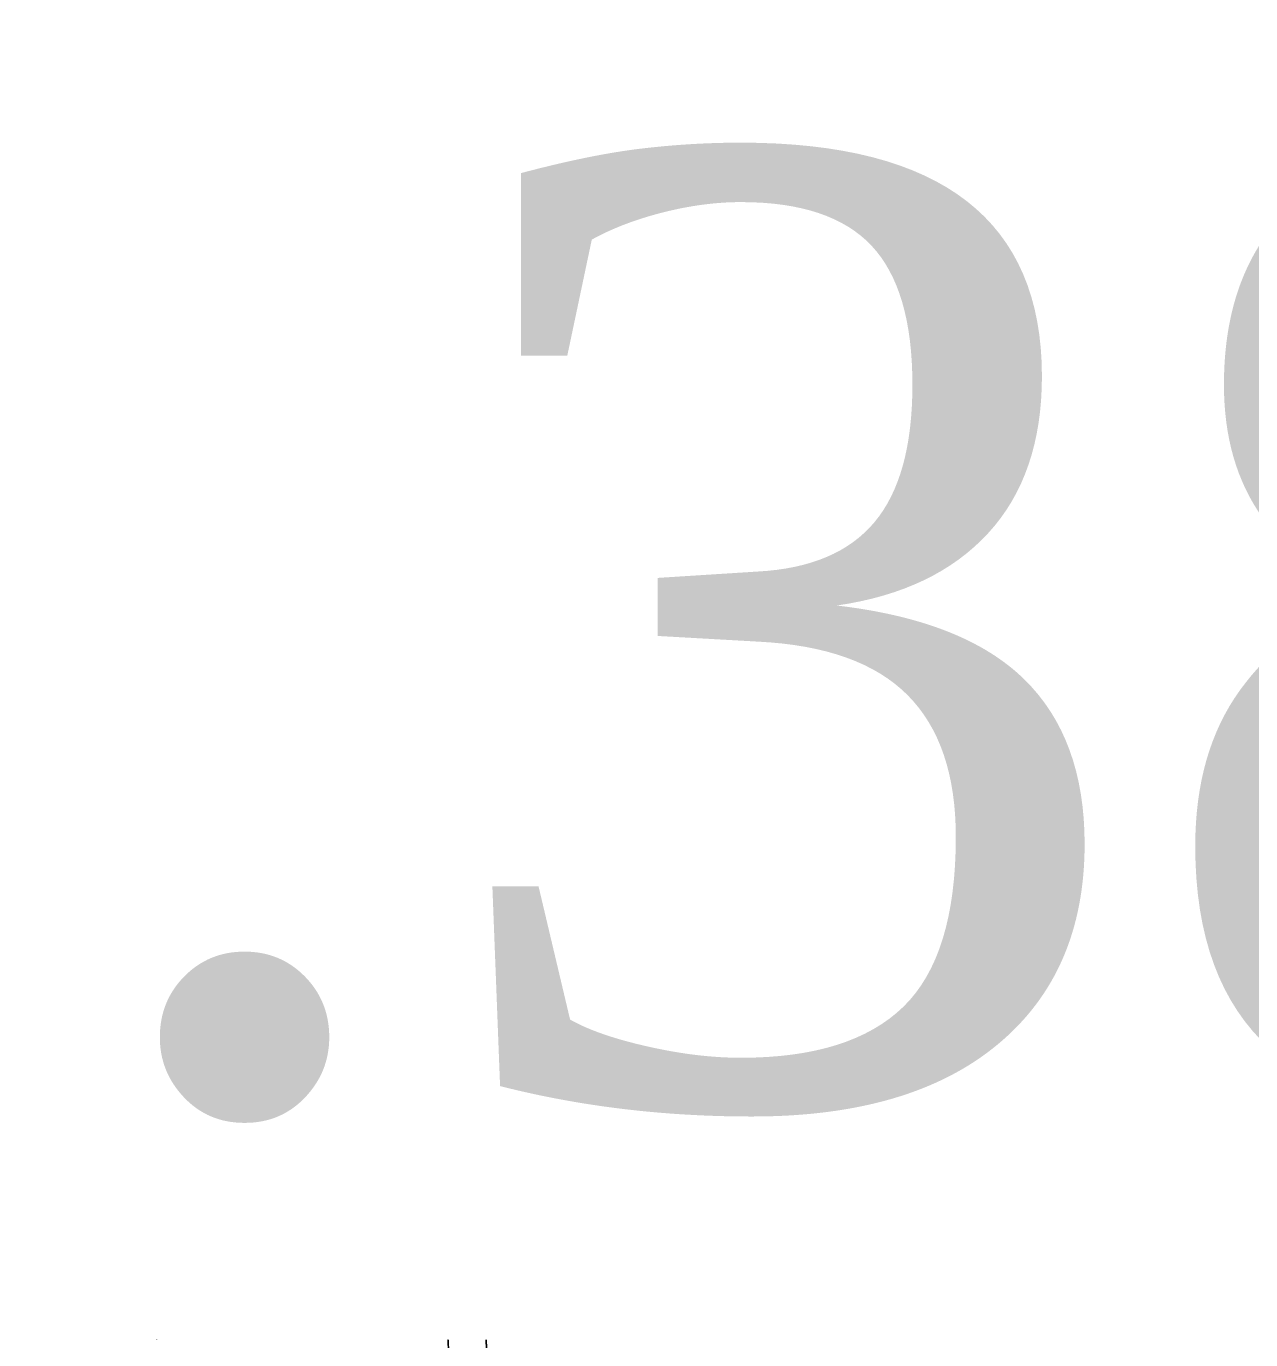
# Model space of a CAD drawing. Header units: millimetres. Extents: x 860 to 1444, y -43 to 267.
# Drawn here: x 1326.6684 to 1326.8619, y 259.8305 to 260.0381 of the extents above; entities that cross this region are included whole.
import ezdxf

# ---------------------------------------------------------------- set-up
doc = ezdxf.new("R2010")
doc.units = ezdxf.units.MM
doc.header["$MEASUREMENT"] = 0
doc.layers.add('furniture', color=251, linetype='Continuous', lineweight=5)
doc.layers.add('Furnitures', color=251, linetype='Continuous', lineweight=5)
doc.styles.add('Ari CENTER', font='times.ttf', dxfattribs={"height": 0.15})
doc.dimstyles.new('Ari New', dxfattribs={"dimtxt": 0.15, "dimasz": 0.1, "dimexe": 0.05, "dimexo": 0.25, "dimgap": 0.05, "dimtad": 0, "dimtoh": 1, "dimzin": 0, "dimdsep": 46, "dimtxsty": 'Ari CENTER', "dimblk": 'OBLIQUE', "dimcen": 0.09, "dimclrd": 251, "dimclre": 251, "dimclrt": 12, "dimadec": 0, "dimazin": 0, "dimtfac": 1, "dimtofl": 0, "dimtmove": 0, "dimatfit": 3, "dimldrblk": 'NONE', "dimfxl": 0, "dimtolj": 1, "dimtzin": 0, "dimarcsym": 0})

# ---------------------------------------------------------------- blocks, each defined once
blk = doc.blocks.new('nest 3')
at = {"layer": 'Furnitures', "color": 252, "true_color": 0x939598}
for p, q in [((-20.597, 34.272), (-20.597, 34.425)), ((-20.597, 34.12), (-20.597, 34.272)), ((-20.597, 33.968), (-20.597, 34.12)), ((-20.597, 33.816), (-20.597, 33.968)), ((-20.597, 33.664), (-20.597, 33.816)), ((-20.597, 33.512), (-20.597, 33.664)), ((-20.597, 33.36), (-20.597, 33.512)), ((-20.597, 33.208), (-20.597, 33.36)), ((-20.597, 33.056), (-20.597, 33.208)), ((-20.597, 32.903), (-20.597, 33.056)), ((-20.597, 32.751), (-20.597, 32.903)), ((-20.597, 32.599), (-20.597, 32.751)), ((-20.597, 32.447), (-20.597, 32.599)), ((-20.597, 32.295), (-20.597, 32.447)), ((-20.596, 32.143), (-20.597, 32.295)), ((-20.596, 31.991), (-20.596, 32.143)), ((-20.595, 31.839), (-20.596, 31.991)), ((-20.595, 31.687), (-20.595, 31.839)), ((-20.594, 31.534), (-20.595, 31.687)), ((-20.593, 31.382), (-20.594, 31.534)), ((-20.593, 31.23), (-20.593, 31.382)), ((-20.592, 31.078), (-20.593, 31.23)), ((-20.591, 30.926), (-20.592, 31.078)), ((-20.591, 30.774), (-20.591, 30.926)), ((-20.59, 30.622), (-20.591, 30.774)), ((-20.589, 30.47), (-20.59, 30.622)), ((-20.589, 30.318), (-20.589, 30.47)), ((-20.588, 30.166), (-20.589, 30.318)), ((-20.587, 30.013), (-20.588, 30.166)), ((-7.56, 25.02), (-7.503, 30.2)), ((-20.587, 29.861), (-20.587, 30.013)), ((-20.586, 29.709), (-20.587, 29.861)), ((-20.585, 29.557), (-20.586, 29.709)), ((-20.583, 29.405), (-20.585, 29.557)), ((-20.582, 29.253), (-20.583, 29.405)), ((-20.58, 29.101), (-20.582, 29.253)), ((-20.579, 28.949), (-20.58, 29.101)), ((-20.577, 28.797), (-20.579, 28.949)), ((-20.576, 28.644), (-20.577, 28.797)), ((-20.574, 28.492), (-20.576, 28.644)), ((-20.573, 28.34), (-20.574, 28.492)), ((-20.571, 28.188), (-20.573, 28.34)), ((-20.57, 28.036), (-20.571, 28.188)), ((-20.568, 27.884), (-20.57, 28.036)), ((-20.567, 27.732), (-20.568, 27.884)), ((-20.565, 27.58), (-20.567, 27.732)), ((-20.564, 27.428), (-20.565, 27.58)), ((-20.562, 27.276), (-20.564, 27.428)), ((-20.561, 27.123), (-20.562, 27.276)), ((-20.559, 26.971), (-20.561, 27.123)), ((-20.557, 26.819), (-20.559, 26.971)), ((-20.554, 26.667), (-20.557, 26.819)), ((-20.552, 26.515), (-20.554, 26.667)), ((-20.549, 26.363), (-20.552, 26.515)), ((-20.547, 26.211), (-20.549, 26.363)), ((-20.544, 26.059), (-20.547, 26.211)), ((-20.542, 25.907), (-20.544, 26.059)), ((-20.539, 25.755), (-20.542, 25.907)), ((-20.537, 25.603), (-20.539, 25.755)), ((-20.534, 25.45), (-20.537, 25.603)), ((-20.532, 25.298), (-20.534, 25.45)), ((-20.529, 25.146), (-20.532, 25.298)), ((-20.527, 24.994), (-20.529, 25.146)), ((-20.525, 24.842), (-20.527, 24.994)), ((-20.522, 24.69), (-20.525, 24.842)), ((-20.519, 24.538), (-20.522, 24.69)), ((-20.516, 24.386), (-20.519, 24.538)), ((-20.512, 24.234), (-20.516, 24.386)), ((-20.509, 24.082), (-20.512, 24.234)), ((-20.506, 23.93), (-20.509, 24.082)), ((-20.502, 23.778), (-20.506, 23.93)), ((-20.499, 23.625), (-20.502, 23.778)), ((-20.495, 23.473), (-20.499, 23.625)), ((-20.492, 23.321), (-20.495, 23.473)), ((-20.489, 23.169), (-20.492, 23.321)), ((-20.485, 23.017), (-20.489, 23.169)), ((-20.482, 22.865), (-20.485, 23.017)), ((-20.478, 22.713), (-20.482, 22.865)), ((-20.475, 22.561), (-20.478, 22.713)), ((-20.472, 22.409), (-20.475, 22.561)), ((-20.468, 22.257), (-20.472, 22.409)), ((-20.464, 22.105), (-20.468, 22.257)), ((-20.46, 21.953), (-20.464, 22.105)), ((-20.455, 21.801), (-20.46, 21.953)), ((-20.451, 21.649), (-20.455, 21.801)), ((-20.447, 21.497), (-20.451, 21.649)), ((-20.443, 21.345), (-20.447, 21.497)), ((-20.438, 21.192), (-20.443, 21.345)), ((-20.434, 21.04), (-20.438, 21.192)), ((-20.43, 20.888), (-20.434, 21.04)), ((-20.426, 20.736), (-20.43, 20.888)), ((-20.421, 20.584), (-20.426, 20.736)), ((-20.417, 20.432), (-20.421, 20.584)), ((-20.413, 20.28), (-20.417, 20.432)), ((-20.408, 20.128), (-20.413, 20.28)), ((-20.403, 19.976), (-20.408, 20.128)), ((-20.398, 19.824), (-20.403, 19.976)), ((-20.393, 19.672), (-20.398, 19.824)), ((-20.388, 19.52), (-20.393, 19.672)), ((-20.382, 19.368), (-20.388, 19.52)), ((-20.377, 19.216), (-20.382, 19.368)), ((-20.372, 19.064), (-20.377, 19.216)), ((-20.367, 18.912), (-20.372, 19.064)), ((-20.362, 18.76), (-20.367, 18.912)), ((-20.357, 18.608), (-20.362, 18.76)), ((-20.352, 18.456), (-20.357, 18.608)), ((-20.347, 18.304), (-20.352, 18.456)), ((-20.341, 18.152), (-20.347, 18.304)), ((-20.336, 18), (-20.341, 18.152)), ((-20.33, 17.848), (-20.336, 18)), ((-20.324, 17.696), (-20.33, 17.848)), ((-20.318, 17.544), (-20.324, 17.696)), ((-20.312, 17.392), (-20.318, 17.544)), ((-20.306, 17.24), (-20.312, 17.392)), ((-20.3, 17.088), (-20.306, 17.24)), ((-20.295, 16.936), (-20.3, 17.088)), ((-20.289, 16.784), (-20.295, 16.936)), ((-20.282, 16.632), (-20.289, 16.784)), ((-20.276, 16.48), (-20.282, 16.632)), ((-20.27, 16.328), (-20.276, 16.48)), ((-20.263, 16.176), (-20.27, 16.328)), ((-20.257, 16.024), (-20.263, 16.176)), ((-20.251, 15.872), (-20.257, 16.024)), ((-20.244, 15.72), (-20.251, 15.872)), ((-20.238, 15.568), (-20.244, 15.72)), ((-20.231, 15.416), (-20.238, 15.568)), ((-20.225, 15.264), (-20.231, 15.416)), ((-20.218, 15.112), (-20.225, 15.264)), ((-20.212, 14.96), (-20.218, 15.112)), ((-20.205, 14.808), (-20.212, 14.96)), ((-20.198, 14.656), (-20.205, 14.808)), ((-20.192, 14.504), (-20.198, 14.656)), ((-20.185, 14.352), (-20.192, 14.504)), ((-20.178, 14.2), (-20.185, 14.352)), ((-20.171, 14.048), (-20.178, 14.2)), ((-20.164, 13.896), (-20.171, 14.048)), ((-20.157, 13.745), (-20.164, 13.896)), ((-20.15, 13.593), (-20.157, 13.745))]:
    blk.add_line(p, q, dxfattribs=at)
for points in [[(-4.602, 34.227), (-4.041, 34.271)], [(-4.262, 34.258), (-4.36, 34.251)], [(-4.213, 34.262), (-4.262, 34.258)], [(-4.164, 34.265), (-4.213, 34.262)], [(-4.115, 34.268), (-4.164, 34.265)], [(-4.065, 34.271), (-4.115, 34.268)], [(-3.868, 34.282), (-4.065, 34.271)], [(-4.041, 34.271), (-3.466, 34.298)], [(-3.67, 34.291), (-3.868, 34.282)], [(-3.275, 34.302), (-3.67, 34.291)], [(-3.466, 34.298), (-2.878, 34.308)], [(-2.878, 34.308), (-3.275, 34.302)], [(-6.201, 34.001), (-5.682, 34.092)], [(-5.63, 34.105), (-6.018, 34.039)], [(-5.682, 34.092), (-5.149, 34.168)], [(-5.241, 34.16), (-5.63, 34.105)], [(-4.851, 34.206), (-5.241, 34.16)], [(-5.149, 34.168), (-4.602, 34.227)], [(-4.459, 34.243), (-4.851, 34.206)], [(-4.36, 34.251), (-4.459, 34.243)], [(-7.198, 33.768), (-6.707, 33.893)], [(-6.788, 33.876), (-6.979, 33.829)], [(-6.404, 33.963), (-6.788, 33.876)], [(-6.707, 33.893), (-6.201, 34.001)], [(-6.018, 34.039), (-6.404, 33.963)], [(-7.551, 33.668), (-7.929, 33.546)], [(-7.676, 33.628), (-7.198, 33.768)], [(-7.456, 33.697), (-7.551, 33.668)], [(-7.361, 33.725), (-7.456, 33.697)], [(-7.265, 33.752), (-7.361, 33.725)], [(-7.17, 33.778), (-7.265, 33.752)], [(-6.979, 33.829), (-7.17, 33.778)], [(-4.381, 33.647), (-4.882, 33.598)], [(-4.648, 33.623), (-4.135, 33.665)], [(-3.881, 33.68), (-4.381, 33.647)], [(-4.135, 33.665), (-3.511, 33.695)], [(-3.379, 33.7), (-3.881, 33.68)], [(-3.511, 33.695), (-2.878, 33.708)], [(-2.878, 33.708), (-3.379, 33.7)], [(-2.878, 33.708), (-2.376, 33.7)], [(-8.59, 33.299), (-8.14, 33.471)], [(-7.929, 33.546), (-8.303, 33.412)], [(-8.14, 33.471), (-7.676, 33.628)], [(-5.878, 33.454), (-6.372, 33.355)], [(-6.161, 33.4), (-5.66, 33.492)], [(-5.382, 33.535), (-5.878, 33.454)], [(-5.66, 33.492), (-5.156, 33.565)], [(-4.882, 33.598), (-5.382, 33.535)], [(-5.156, 33.565), (-4.648, 33.623)], [(-9.027, 33.11), (-8.59, 33.299)], [(-8.762, 33.227), (-8.808, 33.208)], [(-8.717, 33.247), (-8.762, 33.227)], [(-8.671, 33.266), (-8.717, 33.247)], [(-8.488, 33.34), (-8.671, 33.266)], [(-8.303, 33.412), (-8.488, 33.34)], [(-6.862, 33.238), (-7.347, 33.102)], [(-7.149, 33.16), (-6.657, 33.29)], [(-6.372, 33.355), (-6.862, 33.238)], [(-6.657, 33.29), (-6.161, 33.4)], [(-9.435, 32.912), (-9.027, 33.11)], [(-9.033, 33.108), (-9.387, 32.937)], [(-8.943, 33.148), (-9.033, 33.108)], [(-8.853, 33.188), (-8.943, 33.148)], [(-8.808, 33.208), (-8.853, 33.188)], [(-8.117, 32.84), (-7.637, 33.01)], [(-7.347, 33.102), (-7.825, 32.946)], [(-7.637, 33.01), (-7.149, 33.16)], [(-9.832, 32.699), (-9.435, 32.912)], [(-9.387, 32.937), (-9.734, 32.754)], [(-8.586, 32.649), (-8.117, 32.84)], [(-7.825, 32.946), (-8.297, 32.77)], [(-10.219, 32.469), (-9.832, 32.699)], [(-9.905, 32.657), (-10.075, 32.558)], [(-9.734, 32.754), (-9.905, 32.657)], [(-9.041, 32.438), (-8.586, 32.649)], [(-8.297, 32.77), (-8.759, 32.572)], [(-10.596, 32.224), (-10.219, 32.469)], [(-10.325, 32.403), (-10.408, 32.349)], [(-10.242, 32.455), (-10.325, 32.403)], [(-10.159, 32.507), (-10.242, 32.455)], [(-10.075, 32.558), (-10.159, 32.507)], [(-9.484, 32.205), (-9.041, 32.438)], [(-8.759, 32.572), (-9.212, 32.352)], [(-10.962, 31.963), (-10.596, 32.224)], [(-10.408, 32.349), (-10.735, 32.128)], [(-9.915, 31.951), (-9.484, 32.205)], [(-9.212, 32.352), (-9.653, 32.11)], [(-10.735, 32.128), (-11.054, 31.894)], [(-9.653, 32.11), (-10.081, 31.845)], [(-11.211, 31.772), (-11.366, 31.647)], [(-11.318, 31.686), (-10.962, 31.963)], [(-11.054, 31.894), (-11.211, 31.772)], [(-10.081, 31.845), (-10.496, 31.56)], [(-10.334, 31.675), (-9.915, 31.951)], [(-11.663, 31.393), (-11.318, 31.686)], [(-11.442, 31.584), (-11.518, 31.52)], [(-11.366, 31.647), (-11.442, 31.584)], [(-10.496, 31.56), (-10.896, 31.255)], [(-10.741, 31.377), (-10.334, 31.675)], [(-11.668, 31.389), (-12.055, 31.031)], [(-11.989, 31.093), (-11.663, 31.393)], [(-11.631, 31.422), (-11.668, 31.389)], [(-11.594, 31.455), (-11.631, 31.422)], [(-11.556, 31.487), (-11.594, 31.455)], [(-11.518, 31.52), (-11.556, 31.487)], [(-11.134, 31.058), (-10.741, 31.377)], [(-10.896, 31.255), (-11.281, 30.93)], [(-6.932, 31.138), (-6.938, 31.136)], [(-6.926, 31.141), (-6.932, 31.138)], [(-6.919, 31.143), (-6.926, 31.141)], [(-6.913, 31.145), (-6.919, 31.143)], [(-6.906, 31.147), (-6.913, 31.145)], [(-6.9, 31.149), (-6.906, 31.147)], [(-6.894, 31.151), (-6.9, 31.149)], [(-6.887, 31.153), (-6.894, 31.151)], [(-6.881, 31.155), (-6.887, 31.153)], [(-6.875, 31.157), (-6.881, 31.155)], [(-6.868, 31.158), (-6.875, 31.157)], [(-6.862, 31.16), (-6.868, 31.158)], [(-6.856, 31.161), (-6.862, 31.16)], [(-6.85, 31.163), (-6.856, 31.161)], [(-6.843, 31.164), (-6.85, 31.163)], [(-6.837, 31.166), (-6.843, 31.164)], [(-6.831, 31.167), (-6.837, 31.166)], [(-6.825, 31.168), (-6.831, 31.167)], [(-6.819, 31.169), (-6.825, 31.168)], [(-6.812, 31.17), (-6.819, 31.169)], [(-6.806, 31.171), (-6.812, 31.17)], [(-6.8, 31.172), (-6.806, 31.171)], [(-6.794, 31.173), (-6.8, 31.172)], [(-6.788, 31.173), (-6.794, 31.173)], [(-6.782, 31.174), (-6.788, 31.173)], [(-6.776, 31.175), (-6.782, 31.174)], [(-6.77, 31.175), (-6.776, 31.175)], [(-6.764, 31.176), (-6.77, 31.175)], [(-6.758, 31.176), (-6.764, 31.176)], [(-6.752, 31.176), (-6.758, 31.176)], [(-6.746, 31.177), (-6.752, 31.176)], [(-6.741, 31.177), (-6.746, 31.177)], [(-6.735, 31.177), (-6.741, 31.177)], [(-4.806, 31.202), (-6.735, 31.177)], [(-2.878, 31.212), (-4.806, 31.202)], [(-2.878, 31.212), (-0.949, 31.202)], [(-12.055, 31.031), (-12.422, 30.656)], [(-12.304, 30.779), (-11.989, 31.093)], [(-11.458, 30.769), (-11.134, 31.058)], [(-7.228, 30.937), (-7.234, 30.93)], [(-7.222, 30.943), (-7.228, 30.937)], [(-7.216, 30.949), (-7.222, 30.943)], [(-7.211, 30.955), (-7.216, 30.949)], [(-7.205, 30.961), (-7.211, 30.955)], [(-7.199, 30.967), (-7.205, 30.961)], [(-7.193, 30.973), (-7.199, 30.967)], [(-7.187, 30.978), (-7.193, 30.973)], [(-7.181, 30.984), (-7.187, 30.978)], [(-7.174, 30.989), (-7.181, 30.984)], [(-7.168, 30.995), (-7.174, 30.989)], [(-7.162, 31), (-7.168, 30.995)], [(-7.156, 31.006), (-7.162, 31)], [(-7.15, 31.011), (-7.156, 31.006)], [(-7.144, 31.016), (-7.15, 31.011)], [(-7.137, 31.021), (-7.144, 31.016)], [(-7.131, 31.026), (-7.137, 31.021)], [(-7.125, 31.031), (-7.131, 31.026)], [(-7.118, 31.036), (-7.125, 31.031)], [(-7.112, 31.04), (-7.118, 31.036)], [(-7.106, 31.045), (-7.112, 31.04)], [(-7.099, 31.049), (-7.106, 31.045)], [(-7.093, 31.054), (-7.099, 31.049)], [(-7.087, 31.058), (-7.093, 31.054)], [(-7.08, 31.063), (-7.087, 31.058)], [(-7.074, 31.067), (-7.08, 31.063)], [(-7.067, 31.071), (-7.074, 31.067)], [(-7.061, 31.075), (-7.067, 31.071)], [(-7.055, 31.079), (-7.061, 31.075)], [(-7.048, 31.083), (-7.055, 31.079)], [(-7.042, 31.086), (-7.048, 31.083)], [(-7.035, 31.09), (-7.042, 31.086)], [(-7.029, 31.094), (-7.035, 31.09)], [(-7.022, 31.097), (-7.029, 31.094)], [(-7.016, 31.101), (-7.022, 31.097)], [(-7.009, 31.104), (-7.016, 31.101)], [(-7.003, 31.107), (-7.009, 31.104)], [(-6.996, 31.111), (-7.003, 31.107)], [(-6.99, 31.114), (-6.996, 31.111)], [(-6.983, 31.117), (-6.99, 31.114)], [(-6.977, 31.12), (-6.983, 31.117)], [(-6.971, 31.123), (-6.977, 31.12)], [(-6.964, 31.126), (-6.971, 31.123)], [(-6.958, 31.128), (-6.964, 31.126)], [(-6.951, 31.131), (-6.958, 31.128)], [(-6.945, 31.133), (-6.951, 31.131)], [(-6.938, 31.136), (-6.945, 31.133)], [(-12.606, 30.452), (-12.304, 30.779)], [(-11.768, 30.469), (-11.458, 30.769)], [(-11.281, 30.93), (-11.597, 30.637)], [(-7.377, 30.726), (-7.382, 30.719)], [(-7.374, 30.728), (-7.381, 30.715)], [(-7.376, 30.728), (-7.377, 30.726)], [(-7.375, 30.729), (-7.376, 30.728)], [(-7.374, 30.73), (-7.375, 30.729)], [(-7.375, 30.729), (-7.375, 30.729)], [(-7.367, 30.741), (-7.374, 30.728)], [(-7.373, 30.729), (-7.374, 30.73)], [(-7.374, 30.73), (-7.374, 30.73)], [(-7.374, 30.73), (-7.374, 30.73)], [(-7.374, 30.73), (-7.374, 30.73)], [(-7.374, 30.73), (-7.374, 30.73)], [(-7.374, 30.73), (-7.374, 30.73)], [(-7.36, 30.754), (-7.367, 30.741)], [(-7.353, 30.767), (-7.36, 30.754)], [(-7.346, 30.779), (-7.353, 30.767)], [(-7.338, 30.792), (-7.346, 30.779)], [(-7.331, 30.803), (-7.338, 30.792)], [(-7.323, 30.815), (-7.331, 30.803)], [(-7.316, 30.827), (-7.323, 30.815)], [(-7.308, 30.838), (-7.316, 30.827)], [(-7.3, 30.849), (-7.308, 30.838)], [(-7.295, 30.856), (-7.3, 30.849)], [(-7.29, 30.863), (-7.295, 30.856)], [(-7.284, 30.87), (-7.29, 30.863)], [(-7.279, 30.877), (-7.284, 30.87)], [(-7.273, 30.884), (-7.279, 30.877)], [(-7.268, 30.891), (-7.273, 30.884)], [(-7.262, 30.898), (-7.268, 30.891)], [(-7.257, 30.904), (-7.262, 30.898)], [(-7.251, 30.911), (-7.257, 30.904)], [(-7.245, 30.917), (-7.251, 30.911)], [(-7.24, 30.924), (-7.245, 30.917)], [(-7.234, 30.93), (-7.24, 30.924)], [(-12.422, 30.656), (-12.77, 30.266)], [(-11.597, 30.637), (-11.901, 30.331)], [(-7.46, 30.528), (-7.486, 30.406)], [(-7.457, 30.519), (-7.461, 30.503)], [(-7.419, 30.647), (-7.46, 30.528)], [(-7.452, 30.536), (-7.457, 30.519)], [(-7.447, 30.552), (-7.452, 30.536)], [(-7.442, 30.568), (-7.447, 30.552)], [(-7.437, 30.584), (-7.442, 30.568)], [(-7.431, 30.599), (-7.437, 30.584)], [(-7.425, 30.614), (-7.431, 30.599)], [(-7.42, 30.629), (-7.425, 30.614)], [(-7.413, 30.644), (-7.42, 30.629)], [(-7.404, 30.68), (-7.419, 30.647)], [(-7.407, 30.659), (-7.413, 30.644)], [(-7.401, 30.673), (-7.407, 30.659)], [(-7.387, 30.712), (-7.404, 30.68)], [(-7.394, 30.687), (-7.401, 30.673)], [(-7.388, 30.701), (-7.394, 30.687)], [(-7.381, 30.715), (-7.388, 30.701)], [(-7.382, 30.719), (-7.387, 30.712)], [(-12.898, 30.112), (-12.606, 30.452)], [(-11.901, 30.331), (-12.193, 30.013)], [(-12.064, 30.157), (-11.768, 30.469)], [(-7.486, 30.406), (-7.499, 30.304)], [(-7.496, 30.308), (-7.498, 30.289)], [(-7.494, 30.327), (-7.496, 30.308)], [(-7.492, 30.345), (-7.494, 30.327)], [(-7.489, 30.363), (-7.492, 30.345)], [(-7.487, 30.381), (-7.489, 30.363)], [(-7.484, 30.399), (-7.487, 30.381)], [(-7.481, 30.417), (-7.484, 30.399)], [(-7.477, 30.434), (-7.481, 30.417)], [(-7.474, 30.452), (-7.477, 30.434)], [(-7.47, 30.469), (-7.474, 30.452)], [(-7.466, 30.486), (-7.47, 30.469)], [(-7.461, 30.503), (-7.466, 30.486)], [(-13.177, 29.758), (-12.898, 30.112)], [(-12.77, 30.266), (-13.019, 29.963)], [(-12.348, 29.834), (-12.064, 30.157)], [(-7.499, 30.304), (-7.503, 30.2)], [(-7.501, 30.233), (-7.502, 30.214)], [(-7.502, 30.214), (-7.502, 30.195)], [(-7.5, 30.252), (-7.501, 30.233)], [(-7.499, 30.271), (-7.5, 30.252)], [(-7.498, 30.289), (-7.499, 30.271)], [(-13.019, 29.963), (-13.257, 29.652)], [(-12.193, 30.013), (-12.472, 29.683)], [(-13.445, 29.391), (-13.177, 29.758)], [(-12.618, 29.5), (-12.348, 29.834)], [(-13.373, 29.494), (-13.486, 29.333)], [(-13.257, 29.652), (-13.373, 29.494)], [(-12.876, 29.156), (-12.618, 29.5)], [(-12.472, 29.683), (-12.738, 29.344)], [(-13.701, 29.011), (-13.445, 29.391)], [(-13.486, 29.333), (-13.542, 29.252)], [(-12.738, 29.344), (-12.99, 28.994)], [(-13.651, 29.089), (-13.678, 29.047)], [(-13.624, 29.13), (-13.651, 29.089)], [(-13.597, 29.171), (-13.624, 29.13)], [(-13.542, 29.252), (-13.597, 29.171)], [(-13.122, 28.8), (-12.876, 29.156)], [(-13.974, 28.569), (-13.701, 29.011)], [(-13.705, 29.006), (-13.915, 28.67)], [(-13.678, 29.047), (-13.705, 29.006)], [(-12.99, 28.994), (-13.23, 28.635)], [(-13.915, 28.67), (-14.114, 28.327)], [(-13.393, 28.372), (-13.122, 28.8)], [(-14.229, 28.115), (-13.974, 28.569)], [(-13.23, 28.635), (-13.492, 28.205)], [(-14.114, 28.327), (-14.209, 28.153)], [(-13.647, 27.929), (-13.393, 28.372)], [(-14.466, 27.649), (-14.229, 28.115)], [(-14.209, 28.153), (-14.302, 27.977)], [(-13.492, 28.205), (-13.735, 27.766)], [(-14.347, 27.889), (-14.392, 27.8)], [(-14.302, 27.977), (-14.347, 27.889)], [(-13.882, 27.477), (-13.647, 27.929)], [(-14.686, 27.169), (-14.466, 27.649)], [(-14.479, 27.623), (-14.645, 27.264)], [(-14.436, 27.712), (-14.479, 27.623)], [(-14.392, 27.8), (-14.436, 27.712)], [(-13.735, 27.766), (-13.96, 27.316)], [(-14.098, 27.016), (-13.882, 27.477)], [(-14.645, 27.264), (-14.799, 26.902)], [(-13.96, 27.316), (-14.167, 26.858)], [(-14.889, 26.676), (-14.686, 27.169)], [(-14.294, 26.548), (-14.098, 27.016)], [(-14.799, 26.902), (-14.943, 26.536)], [(-14.167, 26.858), (-14.355, 26.391)], [(-7.556, 26.815), (-7.556, 26.816)], [(-15.074, 26.171), (-14.889, 26.676)], [(-14.943, 26.536), (-15.076, 26.166)], [(-14.355, 26.391), (-14.526, 25.918)], [(-14.472, 26.073), (-14.294, 26.548)], [(-15.234, 25.675), (-15.074, 26.171)], [(-15.076, 26.166), (-15.199, 25.792)], [(-14.632, 25.59), (-14.472, 26.073)], [(-15.199, 25.792), (-15.311, 25.414)], [(-14.526, 25.918), (-14.679, 25.438)], [(-15.377, 25.172), (-15.234, 25.675)], [(-14.774, 25.102), (-14.632, 25.59)], [(-15.311, 25.414), (-15.363, 25.224)], [(-14.679, 25.438), (-14.813, 24.953)], [(-15.501, 24.662), (-15.377, 25.172)], [(-15.363, 25.224), (-15.413, 25.033)], [(-15.413, 25.033), (-15.46, 24.841)], [(-14.813, 24.953), (-14.931, 24.463)], [(-14.898, 24.606), (-14.774, 25.102)], [(-7.55, 24.89), (-7.56, 25.02)], [(-15.46, 24.841), (-15.505, 24.649)], [(-7.542, 24.809), (-7.55, 24.89)], [(-7.533, 24.726), (-7.542, 24.809)], [(-7.532, 24.724), (-7.533, 24.725), (-7.533, 24.726)], [(-7.533, 24.726), (-7.533, 24.726)], [(-7.533, 24.726), (-7.533, 24.726)], [(-7.533, 24.726), (-7.533, 24.726)], [(-7.533, 24.726), (-7.533, 24.726)], [(-7.533, 24.726), (-7.533, 24.726)], [(-7.533, 24.726), (-7.533, 24.726)], [(-7.522, 24.636), (-7.533, 24.726)], [(-7.532, 24.723), (-7.532, 24.724)], [(-7.532, 24.722), (-7.532, 24.723)], [(-7.532, 24.721), (-7.532, 24.722)], [(-7.532, 24.718), (-7.532, 24.721)], [(-7.531, 24.715), (-7.532, 24.718)], [(-7.53, 24.704), (-7.531, 24.715)], [(-7.529, 24.693), (-7.53, 24.704)], [(-15.608, 24.146), (-15.501, 24.662)], [(-15.505, 24.649), (-15.586, 24.26)], [(-15.005, 24.104), (-14.898, 24.606)], [(-7.527, 24.682), (-7.529, 24.693)], [(-7.525, 24.66), (-7.527, 24.682)], [(-7.522, 24.638), (-7.525, 24.66)], [(-7.516, 24.595), (-7.522, 24.638)], [(-7.511, 24.547), (-7.522, 24.636)], [(-7.51, 24.552), (-7.516, 24.595)], [(-7.487, 24.388), (-7.511, 24.547)], [(-7.504, 24.51), (-7.51, 24.552)], [(-7.497, 24.468), (-7.504, 24.51)], [(-14.931, 24.463), (-15.03, 23.969)], [(-7.491, 24.427), (-7.497, 24.468)], [(-7.484, 24.386), (-7.491, 24.427)], [(-7.459, 24.229), (-7.487, 24.388)], [(-7.469, 24.307), (-7.484, 24.386)], [(-7.454, 24.23), (-7.469, 24.307)], [(-15.697, 23.623), (-15.608, 24.146)], [(-15.586, 24.26), (-15.657, 23.87)], [(-15.093, 23.598), (-15.005, 24.104)], [(-7.424, 24.072), (-7.459, 24.229)], [(-7.446, 24.192), (-7.454, 24.23)], [(-7.437, 24.155), (-7.446, 24.192)], [(-7.429, 24.119), (-7.437, 24.155)], [(-7.421, 24.083), (-7.429, 24.119)], [(-7.403, 24.014), (-7.421, 24.083)], [(-15.03, 23.969), (-15.112, 23.472)], [(-7.382, 23.919), (-7.424, 24.072)], [(-7.386, 23.947), (-7.403, 24.014)], [(-7.367, 23.883), (-7.386, 23.947)], [(-7.334, 23.768), (-7.382, 23.919)], [(-7.349, 23.821), (-7.367, 23.883)], [(-15.689, 23.674), (-15.718, 23.478)], [(-15.657, 23.87), (-15.689, 23.674)], [(-7.331, 23.762), (-7.349, 23.821)], [(-7.283, 23.617), (-7.334, 23.768)], [(-7.312, 23.705), (-7.331, 23.762)], [(-7.294, 23.651), (-7.312, 23.705)], [(-15.767, 23.092), (-15.697, 23.623)], [(-15.718, 23.478), (-15.732, 23.381)], [(-15.112, 23.472), (-15.177, 22.972)], [(-15.163, 23.09), (-15.093, 23.598)], [(-7.276, 23.599), (-7.294, 23.651)], [(-7.279, 23.608), (-7.283, 23.617)], [(-7.276, 23.599), (-7.279, 23.608)], [(-7.276, 23.598), (-7.276, 23.599)], [(-7.276, 23.599), (-7.276, 23.599)], [(-7.276, 23.599), (-7.276, 23.599)], [(-7.276, 23.599), (-7.276, 23.599)], [(-7.275, 23.597), (-7.276, 23.598)], [(-7.276, 23.598), (-7.276, 23.598)], [(-7.276, 23.598), (-7.276, 23.598)], [(-7.276, 23.598), (-7.276, 23.598)], [(-7.276, 23.598), (-7.276, 23.598)], [(-7.275, 23.596), (-7.275, 23.597)], [(-7.275, 23.595), (-7.275, 23.596)], [(-7.274, 23.592), (-7.275, 23.595)], [(-7.273, 23.59), (-7.274, 23.592)], [(-7.27, 23.58), (-7.273, 23.59)], [(-7.266, 23.571), (-7.27, 23.58)], [(-7.263, 23.562), (-7.266, 23.571)], [(-7.256, 23.544), (-7.263, 23.562)], [(-7.25, 23.526), (-7.256, 23.544)], [(-7.236, 23.49), (-7.25, 23.526)], [(-7.222, 23.455), (-7.236, 23.49)], [(-15.745, 23.283), (-15.751, 23.234)], [(-15.732, 23.381), (-15.745, 23.283)], [(-7.194, 23.384), (-7.222, 23.455)], [(-7.166, 23.314), (-7.194, 23.384)], [(-7.106, 23.177), (-7.166, 23.314)], [(-15.819, 22.567), (-15.767, 23.092)], [(-15.769, 23.087), (-15.809, 22.696)], [(-15.763, 23.136), (-15.769, 23.087)], [(-15.757, 23.185), (-15.763, 23.136)], [(-15.751, 23.234), (-15.757, 23.185)], [(-15.216, 22.583), (-15.163, 23.09)], [(-7.043, 23.044), (-7.106, 23.177)], [(-7.011, 22.979), (-7.043, 23.044)], [(-15.177, 22.972), (-15.225, 22.471)], [(-6.978, 22.915), (-7.011, 22.979)], [(-6.945, 22.852), (-6.978, 22.915)], [(-6.911, 22.79), (-6.945, 22.852)], [(-15.809, 22.696), (-15.838, 22.304)], [(-6.877, 22.729), (-6.911, 22.79)], [(-6.843, 22.669), (-6.877, 22.729)], [(-6.807, 22.61), (-6.843, 22.669)], [(-15.852, 22.045), (-15.819, 22.567)], [(-15.225, 22.471), (-15.254, 21.969)], [(-15.25, 22.076), (-15.216, 22.583)], [(-6.772, 22.552), (-6.807, 22.61)], [(-6.772, 22.551), (-6.772, 22.552)], [(-6.772, 22.552), (-6.772, 22.552)], [(-6.772, 22.552), (-6.772, 22.552)], [(-6.772, 22.552), (-6.772, 22.552)], [(-6.772, 22.552), (-6.772, 22.552)], [(-6.772, 22.552), (-6.772, 22.552)], [(-6.772, 22.552), (-6.772, 22.552)], [(-6.772, 22.552), (-6.772, 22.552)], [(-6.772, 22.552), (-6.772, 22.552)], [(-6.771, 22.551), (-6.772, 22.551)], [(-6.771, 22.55), (-6.771, 22.551)], [(-6.771, 22.551), (-6.771, 22.551)], [(-6.77, 22.549), (-6.771, 22.55)], [(-6.77, 22.548), (-6.77, 22.549)], [(-6.769, 22.547), (-6.77, 22.548)], [(-6.767, 22.545), (-6.769, 22.547)], [(-6.766, 22.542), (-6.767, 22.545)], [(-6.76, 22.532), (-6.766, 22.542)], [(-6.754, 22.522), (-6.76, 22.532)], [(-6.747, 22.512), (-6.754, 22.522)], [(-6.734, 22.492), (-6.747, 22.512)], [(-6.72, 22.47), (-6.734, 22.492)], [(-6.691, 22.425), (-6.72, 22.47)], [(-6.659, 22.378), (-6.691, 22.425)], [(-15.838, 22.304), (-15.849, 22.108)], [(-6.625, 22.328), (-6.659, 22.378)], [(-6.589, 22.276), (-6.625, 22.328)], [(-6.549, 22.222), (-6.589, 22.276)], [(-6.507, 22.165), (-6.549, 22.222)], [(-15.866, 21.526), (-15.852, 22.045)], [(-15.849, 22.108), (-15.858, 21.912)], [(-15.265, 21.57), (-15.25, 22.076)], [(-6.461, 22.106), (-6.507, 22.165)], [(-6.412, 22.045), (-6.461, 22.106)], [(-6.36, 21.982), (-6.412, 22.045)], [(-15.858, 21.912), (-15.863, 21.716)], [(-15.254, 21.969), (-15.266, 21.466)], [(-6.304, 21.917), (-6.36, 21.982)], [(-6.244, 21.851), (-6.304, 21.917)], [(-6.18, 21.783), (-6.244, 21.851)], [(-15.863, 21.716), (-15.866, 21.52)], [(-6.112, 21.714), (-6.18, 21.783)], [(-6.041, 21.644), (-6.112, 21.714)], [(-6.04, 21.644), (-6.041, 21.644)], [(-6.039, 21.643), (-6.04, 21.644)], [(-6.04, 21.644), (-6.04, 21.644), (-6.04, 21.644)], [(-6.04, 21.644), (-6.04, 21.644)], [(-6.04, 21.644), (-6.04, 21.644)], [(-6.037, 21.641), (-6.039, 21.643)], [(-6.039, 21.643), (-6.039, 21.643)], [(-6.036, 21.64), (-6.037, 21.641)], [(-6.034, 21.638), (-6.036, 21.64)], [(-6.032, 21.636), (-6.034, 21.638)], [(-6.028, 21.632), (-6.032, 21.636)], [(-6.024, 21.628), (-6.028, 21.632)], [(-6.015, 21.621), (-6.024, 21.628)], [(-6.007, 21.613), (-6.015, 21.621)], [(-5.99, 21.597), (-6.007, 21.613)], [(-5.973, 21.582), (-5.99, 21.597)], [(-15.866, 21.405), (-15.866, 21.526)], [(-15.866, 21.52), (-15.865, 21.128)], [(-15.865, 21.262), (-15.866, 21.405)], [(-15.266, 21.466), (-15.263, 21.089)], [(-15.263, 21.058), (-15.265, 21.57)], [(-5.94, 21.551), (-5.973, 21.582)], [(-5.907, 21.522), (-5.94, 21.551)], [(-5.841, 21.465), (-5.907, 21.522)], [(-5.776, 21.411), (-5.841, 21.465)], [(-5.712, 21.36), (-5.776, 21.411)], [(-15.862, 21.098), (-15.865, 21.262)], [(-5.65, 21.311), (-5.712, 21.36)], [(-5.588, 21.265), (-5.65, 21.311)], [(-5.528, 21.222), (-5.588, 21.265)], [(-5.47, 21.181), (-5.528, 21.222)], [(-5.413, 21.142), (-5.47, 21.181)], [(-15.865, 21.128), (-15.856, 20.736)], [(-15.858, 20.912), (-15.862, 21.098)], [(-15.263, 21.089), (-15.253, 20.711)], [(-15.248, 20.539), (-15.263, 21.058)], [(-5.357, 21.106), (-5.413, 21.142)], [(-5.304, 21.072), (-5.357, 21.106)], [(-5.252, 21.039), (-5.304, 21.072)], [(-5.202, 21.009), (-5.252, 21.039)], [(-5.154, 20.981), (-5.202, 21.009)], [(-5.108, 20.955), (-5.154, 20.981)], [(-15.852, 20.706), (-15.858, 20.912)], [(-5.107, 20.955), (-5.108, 20.955)], [(-5.108, 20.955), (-5.108, 20.955)], [(-5.108, 20.955), (-5.108, 20.955)], [(-5.108, 20.955), (-5.108, 20.955)], [(-5.106, 20.954), (-5.107, 20.955)], [(-5.107, 20.955), (-5.107, 20.955)], [(-5.107, 20.955), (-5.107, 20.955)], [(-5.107, 20.955), (-5.107, 20.955)], [(-5.105, 20.953), (-5.106, 20.954)], [(-5.106, 20.954), (-5.106, 20.954)], [(-5.103, 20.953), (-5.105, 20.953)], [(-5.101, 20.952), (-5.103, 20.953)], [(-5.099, 20.95), (-5.101, 20.952)], [(-5.095, 20.948), (-5.099, 20.95)], [(-5.091, 20.946), (-5.095, 20.948)], [(-5.082, 20.941), (-5.091, 20.946)], [(-5.073, 20.936), (-5.082, 20.941)], [(-5.056, 20.927), (-5.073, 20.936)], [(-5.039, 20.917), (-5.056, 20.927)], [(-5.005, 20.899), (-5.039, 20.917)], [(-4.97, 20.881), (-5.005, 20.899)], [(-4.901, 20.845), (-4.97, 20.881)], [(-4.831, 20.811), (-4.901, 20.845)], [(-4.692, 20.747), (-4.831, 20.811)], [(-15.856, 20.736), (-15.849, 20.54)], [(-15.845, 20.478), (-15.852, 20.706)], [(-15.253, 20.711), (-15.24, 20.334)], [(-4.551, 20.688), (-4.692, 20.747)], [(-4.411, 20.633), (-4.551, 20.688)], [(-4.27, 20.583), (-4.411, 20.633)], [(-4.129, 20.538), (-4.27, 20.583)], [(-15.849, 20.54), (-15.842, 20.344)], [(-15.837, 20.228), (-15.845, 20.478)], [(-15.842, 20.344), (-15.838, 20.246)], [(-15.228, 20.012), (-15.248, 20.539)], [(-3.988, 20.498), (-4.129, 20.538)], [(-3.848, 20.462), (-3.988, 20.498)], [(-3.708, 20.431), (-3.848, 20.462)], [(-3.569, 20.404), (-3.708, 20.431)], [(-3.431, 20.381), (-3.569, 20.404)], [(-3.294, 20.362), (-3.431, 20.381)], [(-3.158, 20.347), (-3.294, 20.362)], [(-3.023, 20.336), (-3.158, 20.347)], [(-15.838, 20.246), (-15.833, 20.099)], [(-15.827, 19.957), (-15.837, 20.228)], [(-15.24, 20.334), (-15.198, 19.202)], [(-2.89, 20.329), (-3.023, 20.336)], [(-15.833, 20.099), (-15.829, 20.001)], [(-15.829, 20.001), (-15.767, 18.383)], [(-15.813, 19.586), (-15.827, 19.957)], [(-15.168, 18.426), (-15.228, 20.012)], [(-15.786, 18.902), (-15.813, 19.586)], [(-15.198, 19.202), (-15.17, 18.447)], [(-15.763, 18.299), (-15.786, 18.902)], [(-15.767, 18.383), (-15.702, 16.815)], [(-15.742, 17.776), (-15.763, 18.299)], [(-15.17, 18.447), (-15.139, 17.693)], [(-15.102, 16.841), (-15.168, 18.426)], [(-15.724, 17.333), (-15.742, 17.776)], [(-15.139, 17.693), (-15.107, 16.939)], [(-15.709, 16.971), (-15.724, 17.333)], [(-15.702, 16.82), (-15.709, 16.971)], [(-15.679, 16.321), (-15.702, 16.82)], [(-15.702, 16.815), (-15.629, 15.246)], [(-15.107, 16.939), (-15.037, 15.43)], [(-15.028, 15.256), (-15.102, 16.841)], [(-15.658, 15.841), (-15.679, 16.321)], [(-15.636, 15.381), (-15.658, 15.841)], [(-15.616, 14.941), (-15.636, 15.381)], [(-15.037, 15.43), (-14.964, 13.922)], [(-15.629, 15.246), (-15.554, 13.677)], [(-14.914, 12.875), (-15.028, 15.256)], [(-15.596, 14.52), (-15.616, 14.941)], [(-15.577, 14.118), (-15.596, 14.52)], [(-15.558, 13.736), (-15.577, 14.118)], [(-14.964, 13.922), (-14.928, 13.168)], [(-15.54, 13.374), (-15.558, 13.736)], [(-15.554, 13.677), (-15.535, 13.285)]]:
    blk.add_open_spline(points, degree=1, dxfattribs=at)
for points, knots in [([(-7.276, 23.599), (-7.276, 23.599), (-7.276, 23.599)], [0.800078281687, 0.800078281687, 0.800080822749, 0.800085904872, 0.800085904872]), ([(-6.04, 21.644), (-6.041, 21.644), (-6.041, 21.644)], [0.4794424293, 0.4794424293, 0.47945528617, 0.4794617146, 0.4794617146]), ([(-5.108, 20.955), (-5.108, 20.955), (-5.108, 20.955)], [0.3196263069, 0.3196263069, 0.31963647115, 0.31964155327, 0.31964155327])]:
    blk.add_open_spline(points, degree=1, knots=knots, dxfattribs=at)
blk = doc.blocks.new('ERG')
at = {"layer": 'Furnitures', "color": 251, "true_color": 0x636466, "xscale": 0.01, "yscale": 0.01, "zscale": 0.01}
blk.add_blockref('nest 3', (66.48532, 14.61325), dxfattribs=at)
blk = doc.blocks.new('_Oblique')
at = {"color": 0, "linetype": 'ByBlock', "lineweight": -2}
blk.add_line((-0.5, -0.5), (0.5, 0.5), dxfattribs=at)
blk = doc.blocks.new('*D430')
at = {"color": 251, "lineweight": -2, "transparency": 16777216}
for p, q in [((1326.15699, 259.96226), (1326.15699, 259.8914)), ((1327.5383, 259.96226), (1327.5383, 259.8914)), ((1326.15699, 259.9414), (1326.53117, 259.9414)), ((1327.5383, 259.9414), (1327.16412, 259.9414))]:
    blk.add_line(p, q, dxfattribs=at)
at = {"layer": 'Defpoints', "color": 0, "lineweight": 35, "transparency": 16777216}
for p in [(1326.15699, 260.21226), (1327.5383, 260.21226), (1327.5383, 259.9414)]:
    blk.add_point(p, dxfattribs=at)
at = {"color": 251, "lineweight": -2, "transparency": 16777216, "xscale": 0.1, "yscale": 0.1, "zscale": 0.1, "rotation": 180}
blk.add_blockref('_Oblique', (1326.15699, 259.9414), dxfattribs=at)
at = {"color": 251, "lineweight": -2, "transparency": 16777216, "xscale": 0.1, "yscale": 0.1, "zscale": 0.1}
blk.add_blockref('_Oblique', (1327.5383, 259.9414), dxfattribs=at)
at = {"color": 12, "transparency": 16777216, "insert": (1326.84765, 259.9414), "char_height": 0.15, "attachment_point": 5, "style": 'Ari CENTER', "bg_fill": 3, "box_fill_scale": 1.25, "bg_fill_color": 256, "bg_fill_true_color": 13158600, "bg_fill_transparency": 0}
blk.add_mtext('\\A1;1.38m', dxfattribs=at)
blk = doc.blocks.new('_None')

msp = doc.modelspace()

# ---------------------------------------------------------------- hatches: boundary and pattern name
at = {"layer": 'furniture'}
h = msp.add_hatch(dxfattribs=at)
h.set_pattern_fill('ANSI31', color=0, scale=0.3)
h.set_pattern_definition([(45, (1063.762295, 415.22589), (-0.0265165043, 0.0265165043), [])])
h.paths.add_polyline_path([(1323.73699, 258.13226), (1323.71199, 258.13226), (1321.13699, 258.13226), (1320.13699, 258.13226), (1319.74699, 258.13226), (1319.74699, 258.09726), (1319.73699, 258.09726), (1319.73699, 258.13226), (1319.53699, 258.13226), (1319.53699, 257.84261), (1319.73699, 257.84261), (1319.73699, 257.87761), (1319.73699, 257.93226), (1321.13699, 257.93226), (1323.73699, 257.93226)])
h.paths.add_polyline_path([(1320.73699, 252.93226), (1319.73699, 252.93226), (1319.53699, 252.93226), (1319.53699, 252.73226), (1320.73699, 252.73226)])
h.paths.add_polyline_path([(1325.65199, 252.93226), (1324.93699, 252.93226), (1324.93699, 256.93226), (1325.03699, 256.93226), (1325.03699, 257.13226), (1325.01199, 257.13226), (1324.93699, 257.13226), (1324.93699, 258.13226), (1324.73699, 258.13226), (1324.73699, 257.92226), (1324.77199, 257.92226), (1324.77199, 257.91226), (1324.73699, 257.91226), (1324.73699, 252.93226), (1323.73699, 252.93226), (1323.73699, 252.73226), (1325.65199, 252.73226)])
h.paths.add_polyline_path([(1319.73699, 259.73226), (1319.73699, 260.20226), (1319.53699, 260.20226), (1319.53699, 259.13226), (1319.73699, 259.13226)])
h.paths.add_polyline_path([(1324.43699, 264.95226), (1319.53699, 264.95226), (1319.53699, 264.04712), (1319.73699, 264.04712), (1319.73699, 264.75226), (1324.33699, 264.75226), (1324.33699, 263.65226), (1324.43699, 263.65226), (1324.43699, 263.68726), (1324.44699, 263.68726), (1324.44699, 263.65226), (1326.03699, 263.65226), (1326.03699, 261.43226), (1324.43699, 261.43226), (1324.43699, 262.65226), (1324.33699, 262.65226), (1324.33699, 261.33226), (1326.01137, 261.33226), (1326.01137, 261.35726), (1326.02137, 261.35726), (1326.02137, 261.33226), (1326.03699, 261.33226), (1326.15699, 261.33226), (1326.15699, 263.75226), (1324.43699, 263.75226)])
h.paths.add_polyline_path([(1329.56699, 264.95226), (1325.99945, 264.95226), (1325.99945, 264.75226), (1326.10284, 264.75226), (1326.15699, 264.75226), (1329.36699, 264.75226), (1329.36699, 260.33226), (1327.56699, 260.33226), (1327.36699, 260.33226), (1327.36699, 260.43226), (1327.24699, 260.43226), (1327.24699, 260.33226), (1326.03699, 260.33226), (1326.03699, 258.63226), (1326.15699, 258.63226), (1326.15699, 258.68226), (1326.25699, 258.68226), (1326.25699, 258.80226), (1326.15699, 258.80226), (1326.15699, 260.21226), (1327.56699, 260.21226), (1327.56699, 258.80226), (1327.05699, 258.80226), (1327.05699, 258.68226), (1327.15699, 258.68226), (1327.15699, 258.58226), (1327.27699, 258.58226), (1327.27699, 258.68226), (1329.36699, 258.68226), (1329.36699, 257.13226), (1327.27699, 257.13226), (1327.27699, 257.78226), (1327.15699, 257.78226), (1327.15699, 257.13226), (1326.15699, 257.13226), (1326.15699, 257.83226), (1326.03699, 257.83226), (1326.03699, 256.93226), (1329.36699, 256.93226), (1329.36699, 252.93226), (1328.65199, 252.93226), (1328.65199, 252.73226), (1329.56699, 252.73226), (1329.56699, 258.80226), (1327.68699, 258.80226), (1327.68699, 260.21226), (1329.56699, 260.21226), (1329.56699, 260.93226)])
edge = h.paths.add_edge_path(flags=16)
edge.add_line((1327.03081, 260.21235), (1326.86199, 260.21245))
edge.add_spline(control_points=[(1326.86199, 260.21245), (1326.78723, 260.21249)], knot_values=[0.557171, 0.557171, 1, 1], degree=1, periodic=0)
edge.add_line((1326.78723, 260.21249), (1326.69317, 260.21254))
edge.add_line((1326.69317, 260.21254), (1326.68524, 260.21255))
edge.add_spline(control_points=[(1326.68528, 260.21255), (1326.68516, 260.21255)], knot_values=[0, 0, 0.01535, 0.01535], degree=1, periodic=0)
edge.add_spline(control_points=[(1326.69001, 260.21255), (1326.69214, 260.21254)], knot_values=[0.130173, 0.130173, 0.399201, 0.399201], degree=1, periodic=0)
edge.add_line((1326.69214, 260.21254), (1326.86199, 260.21245))
edge.add_spline(control_points=[(1326.86199, 260.21245), (1326.93675, 260.21241)], knot_values=[0.557171, 0.557171, 1, 1], degree=1, periodic=0)
edge.add_spline(control_points=[(1326.93675, 260.21241), (1326.96175, 260.21239)], knot_values=[0.409082, 0.409082, 0.557171, 0.557171], degree=1, periodic=0)
edge.add_spline(control_points=[(1326.96175, 260.21239), (1327.03081, 260.21236)], knot_values=[0, 0, 0.409082, 0.409082], degree=1, periodic=0)
edge.add_spline(control_points=[(1327.03811, 260.21236), (1327.03756, 260.21236)], knot_values=[0.851775, 0.851775, 0.922261, 0.922261], degree=1, periodic=0)
edge.add_spline(control_points=[(1327.0377, 260.21235), (1327.03869, 260.21235)], knot_values=[0.01535, 0.01535, 0.139644, 0.139644], degree=1, periodic=0)
edge.add_line((1327.03869, 260.21235), (1327.03874, 260.21235))
edge.add_line((1327.03874, 260.21235), (1327.03081, 260.21235))

# ---------------------------------------------------------------- block references
at = {"color": 0, "rotation": 359.9687503594259}
msp.add_blockref('ERG', (1260.3972, 245.11747), dxfattribs=at)

# ---------------------------------------------------------------- next in the draw order: dimensions: what is measured, and where the dimension line sits
at = {"color": 0}
dim = msp.add_aligned_dim(p1=(1326.15699, 260.21226), p2=(1327.5383, 260.21226), distance=-0.27086, dimstyle='Ari New', override={"dimpost": 'm'}, dxfattribs=at)
dim.commit()
dim.dimension.update_dxf_attribs({"geometry": '*D430', "text_midpoint": (1326.84765, 259.9414)})

doc.saveas('drawing.dxf')
